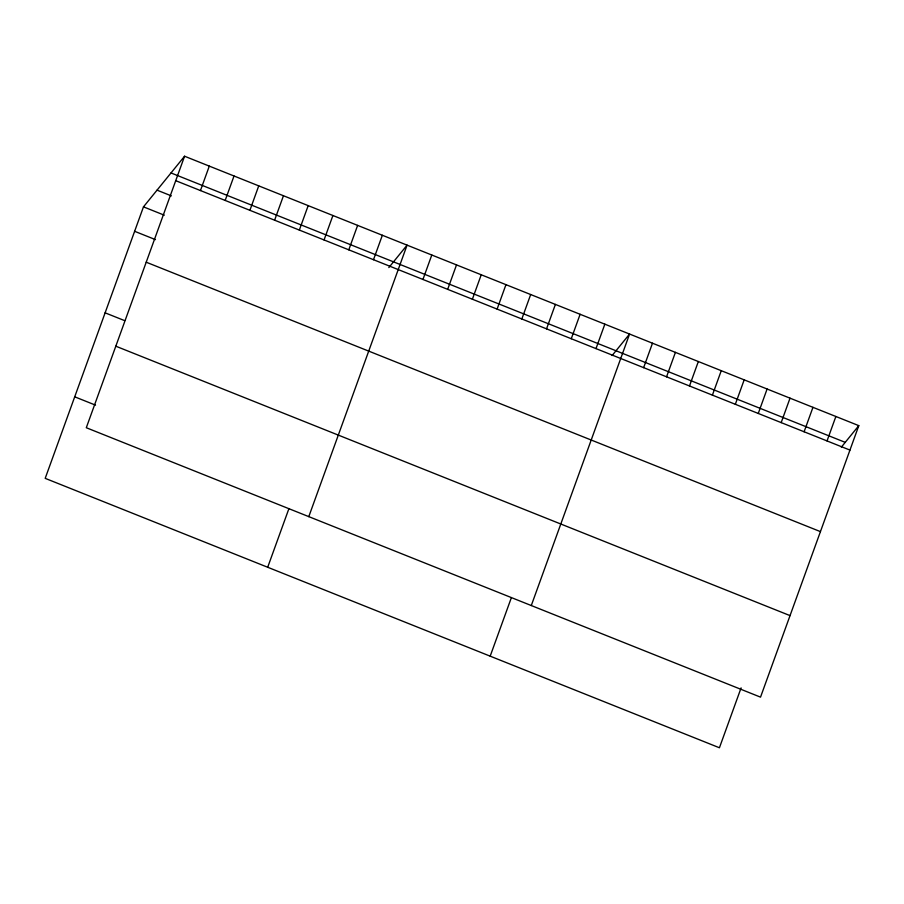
<?xml version="1.0" encoding="UTF-8"?>
<svg xmlns="http://www.w3.org/2000/svg" width="904" height="904" viewBox="0 0 904 904"><rect width="100%" height="100%" fill="white"/><g stroke="black" fill="none" stroke-linecap="round" stroke-linejoin="round"><path stroke-width="1.36" d="M184.574 156.234L86.298 427.728L760.524 697.142L858.8 425.648L184.574 156.234L143.476 206.858L45.2 478.352L719.426 747.766L741.099 687.887M200.451 190.552L209.299 166.121M225.175 200.439L234.023 175.997M249.899 210.316L258.736 185.874M274.613 220.192L283.46 195.75M299.337 230.068L308.185 205.626M324.061 239.944L332.909 215.514M348.786 249.832L357.622 225.39M373.499 259.708L382.347 235.266M267.697 567.249L288.907 508.658M308.795 516.636L407.071 245.142L388.844 267.584M422.948 279.46L431.796 255.018M447.672 289.337L456.509 264.906M472.385 299.224L481.233 274.782M497.11 309.1L505.957 284.658M521.834 318.976L530.682 294.534M546.547 328.853L555.395 304.411M571.271 338.729L580.119 314.298M595.996 348.616L604.844 324.174M490.183 656.157L511.404 597.567M531.292 605.533L629.568 334.051L612.121 355.543M643.637 367.657L652.485 343.215M666.564 376.81L675.412 352.368M689.492 385.974L698.34 361.532M712.409 395.127L721.256 370.696M735.336 404.291L744.184 379.849M758.264 413.456L767.1 389.014M781.18 422.609L790.028 398.167M804.108 431.773L812.956 407.331M827.024 440.937L835.872 416.495M841.353 447.141L858.8 425.648M171.014 172.946L845.24 442.361M175.726 180.676L849.952 450.09M157.036 190.156L171.353 195.874M143.476 206.858L164.291 215.175M134.628 231.3L155.443 239.617M146.222 262.205L820.436 531.62M105.113 312.829L124.639 320.626M115.814 346.198L790.039 615.613M74.716 396.822L95.53 405.139"/></g></svg>
